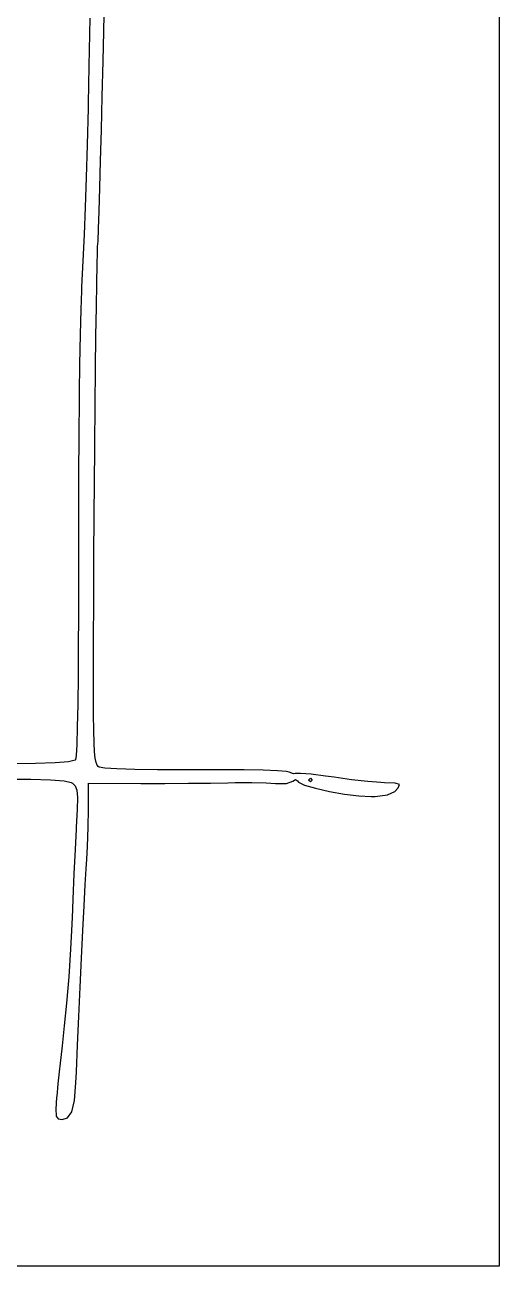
# Model space of a CAD drawing. Extents: x 10 to 96, y -67.8 to -17.5.
# Drawn here: x 62.44 to 70.03, y -62.53 to -42.67 of the extents above; entities that cross this region are included whole.
import ezdxf

# ---------------------------------------------------------------- set-up
doc = ezdxf.new("R2010")
doc.units = 0
doc.layers.add('BLACK', color=7, linetype='CONTINUOUS')

msp = doc.modelspace()

# ---------------------------------------------------------------- linework, layer by layer
at = {"layer": 'BLACK', "linetype": 'CONTINUOUS'}
for p, q in [((70.03418, -40), (70.03418, -54.824165)), ((63.706997, -42.780488), (63.720449, -42.222006)), ((63.48648, -42.567779), (63.470438, -43.3342)), ((63.696042, -43.255658), (63.706997, -42.780488)), ((63.682871, -43.820565), (63.696042, -43.255658)), ((63.470438, -43.3342), (63.456804, -43.929833)), ((63.669609, -44.355233), (63.682871, -43.820565)), ((63.455099, -44.004327), (63.439992, -44.593522)), ((63.456804, -43.929833), (63.455099, -44.004327)), ((63.656625, -44.847046), (63.669609, -44.355233)), ((63.439992, -44.593522), (63.424646, -45.11715)), ((63.644288, -45.283388), (63.656625, -44.847046)), ((63.424646, -45.11715), (63.40859, -45.590576)), ((63.632968, -45.65164), (63.644288, -45.283388)), ((63.40859, -45.590576), (63.391354, -46.029164)), ((63.623034, -45.939189), (63.632968, -45.65164)), ((63.391354, -46.029164), (63.372464, -46.448277)), ((63.614856, -46.133416), (63.623034, -45.939189)), ((63.604755, -46.310354), (63.609301, -46.218013)), ((63.609301, -46.218013), (63.614856, -46.133416)), ((63.372464, -46.448277), (63.351452, -46.863279)), ((63.599642, -46.509887), (63.604755, -46.310354)), ((63.594089, -46.806486), (63.599642, -46.509887)), ((63.588224, -47.190024), (63.594089, -46.806486)), ((63.348362, -46.926192), (63.337518, -47.227727)), ((63.351452, -46.863279), (63.348362, -46.926192)), ((63.337518, -47.227727), (63.327696, -47.626302)), ((63.582175, -47.650376), (63.588224, -47.190024)), ((63.327696, -47.626302), (63.319085, -48.105961)), ((63.576071, -48.177414), (63.582175, -47.650376)), ((63.319085, -48.105961), (63.313148, -48.554443)), ((63.570039, -48.761012), (63.576071, -48.177414)), ((63.313148, -48.554443), (63.311873, -48.65075)), ((63.311873, -48.65075), (63.306248, -49.244714)), ((63.564207, -49.391044), (63.570039, -48.761012)), ((63.306248, -49.244714), (63.302398, -49.871897)), ((63.558704, -50.057383), (63.564207, -49.391044)), ((63.302398, -49.871897), (63.301329, -50.23682)), ((63.555723, -50.45518), (63.558704, -50.057383)), ((63.301329, -50.23682), (63.300511, -50.516345)), ((63.300511, -50.516345), (63.300776, -51.162101)), ((63.550162, -51.241436), (63.555723, -50.45518)), ((63.300776, -51.162101), (63.301064, -51.31721)), ((63.301064, -51.31721), (63.301082, -51.859264)), ((63.545758, -51.918641), (63.550162, -51.241436)), ((63.301038, -51.981408), (63.3004, -52.178897)), ((63.301086, -51.966405), (63.301038, -51.981408)), ((63.301082, -51.859264), (63.301086, -51.966405)), ((63.542665, -52.495058), (63.545758, -51.918641)), ((63.3004, -52.178897), (63.299175, -52.558436)), ((63.299175, -52.558436), (63.295455, -53.084711)), ((63.541041, -52.978954), (63.542665, -52.495058)), ((63.541041, -53.378592), (63.541041, -52.978954)), ((63.295455, -53.084711), (63.290048, -53.536635)), ((63.542824, -53.702238), (63.541041, -53.378592)), ((63.290048, -53.536635), (63.283079, -53.905617)), ((63.546544, -53.958157), (63.542824, -53.702238)), ((63.283079, -53.905617), (63.274668, -54.183062)), ((63.552358, -54.154613), (63.546544, -53.958157)), ((63.274668, -54.183062), (63.264941, -54.360377)), ((63.560423, -54.299872), (63.552358, -54.154613)), ((63.264941, -54.360377), (63.254019, -54.42897)), ((63.570896, -54.402198), (63.560423, -54.299872)), ((62.615673, -54.488169), (62.211127, -54.494601)), ((62.92854, -54.475887), (62.615673, -54.488169)), ((63.141705, -54.457773), (62.92854, -54.475887)), ((63.247146, -54.433847), (63.141705, -54.457773)), ((63.254019, -54.42897), (63.247146, -54.433847)), ((63.583932, -54.469856), (63.570896, -54.402198)), ((63.599688, -54.511112), (63.583932, -54.469856)), ((63.618321, -54.53423), (63.599688, -54.511112)), ((63.633125, -54.544027), (63.618321, -54.53423)), ((63.724098, -54.560901), (63.633125, -54.544027)), ((63.918761, -54.574234), (63.724098, -54.560901)), ((64.203528, -54.583646), (63.918761, -54.574234)), ((64.564811, -54.588753), (64.203528, -54.583646)), ((64.989021, -54.589175), (64.564811, -54.588753)), ((65.190551, -54.587792), (64.989021, -54.589175)), ((65.591227, -54.586062), (65.190551, -54.587792)), ((65.951955, -54.588178), (65.591227, -54.586062)), ((66.256501, -54.593745), (65.951955, -54.588178)), ((62.135807, -54.736349), (62.537813, -54.73672)), ((62.537813, -54.73672), (62.853109, -54.745929)), ((62.853109, -54.745929), (63.071568, -54.7635)), ((63.071568, -54.7635), (63.183067, -54.788958)), ((63.183067, -54.788958), (63.208361, -54.803534)), ((66.488633, -54.602369), (66.256501, -54.593745)), ((66.632119, -54.613655), (66.488633, -54.602369)), ((66.629694, -54.805255), (66.734349, -54.770425)), ((66.671942, -54.623845), (66.632119, -54.613655)), ((66.745247, -54.653594), (66.671942, -54.623845)), ((66.734349, -54.770425), (66.774788, -54.744648)), ((66.769791, -54.64803), (66.745247, -54.653594)), ((66.85405, -54.645598), (66.769791, -54.64803)), ((66.774788, -54.744648), (66.807853, -54.766217)), ((66.807853, -54.766217), (66.820613, -54.784803)), ((66.820613, -54.784803), (66.919973, -54.831015)), ((67.02488, -54.659717), (66.85405, -54.645598)), ((66.983834, -54.753117), (67.013164, -54.723787)), ((67.013164, -54.782448), (66.983834, -54.753117)), ((67.013164, -54.723787), (67.042495, -54.753117)), ((67.042495, -54.753117), (67.013164, -54.782448)), ((67.253137, -54.687587), (67.02488, -54.659717)), ((67.394458, -54.708046), (67.253137, -54.687587)), ((67.670536, -54.746283), (67.394458, -54.708046)), ((67.933285, -54.775915), (67.670536, -54.746283)), ((68.140456, -54.792422), (67.933285, -54.775915)), ((63.208361, -54.803534), (63.251129, -54.843714)), ((63.251129, -54.843714), (63.275669, -54.911874)), ((63.275669, -54.911874), (63.284539, -55.030281)), ((63.463173, -55.218209), (63.464204, -54.803394)), ((63.464204, -54.803394), (64.300116, -54.804927)), ((64.300116, -54.804927), (64.316603, -54.804955)), ((64.316603, -54.804955), (64.682403, -54.804522)), ((64.682403, -54.804522), (65.063187, -54.802392)), ((65.063187, -54.802392), (65.414854, -54.798899)), ((65.414854, -54.798899), (65.693303, -54.794377)), ((65.693303, -54.794377), (65.810397, -54.79244)), ((65.810397, -54.79244), (66.076779, -54.792147)), ((66.076779, -54.792147), (66.305078, -54.79717)), ((66.305078, -54.79717), (66.455711, -54.806861)), ((66.455711, -54.806861), (66.472737, -54.808666)), ((66.472737, -54.808666), (66.629694, -54.805255)), ((66.919973, -54.831015), (67.094588, -54.882153)), ((67.094588, -54.882153), (67.316523, -54.932272)), ((67.316523, -54.932272), (67.557846, -54.975431)), ((67.557846, -54.975431), (67.790623, -55.005684)), ((68.0519, -55.015579), (68.248574, -54.988373)), ((68.20104, -54.794355), (68.140456, -54.792422)), ((68.370885, -54.800296), (68.20104, -54.794355)), ((68.248574, -54.988373), (68.366546, -54.933289)), ((68.366546, -54.933289), (68.417749, -54.878288)), ((68.438227, -54.824165), (68.370885, -54.800296)), ((68.417749, -54.878288), (68.438227, -54.824165)), ((70.03418, -54.824165), (70.03418, -61.557736)), ((63.284539, -55.030281), (63.280295, -55.221202)), ((67.790623, -55.005684), (67.98692, -55.01709)), ((67.98692, -55.01709), (68.0519, -55.015579)), ((63.280295, -55.221202), (63.265494, -55.506904)), ((63.458084, -55.504593), (63.463173, -55.218209)), ((63.2638, -55.537208), (63.24709, -55.860838)), ((63.265494, -55.506904), (63.2638, -55.537208)), ((63.446003, -55.813888), (63.458084, -55.504593)), ((63.24709, -55.860838), (63.228837, -56.250199)), ((63.434006, -56.014318), (63.446003, -55.813888)), ((63.410064, -56.426402), (63.424138, -56.171025)), ((63.424138, -56.171025), (63.434006, -56.014318)), ((63.228837, -56.250199), (63.211138, -56.658981)), ((63.392676, -56.761908), (63.410064, -56.426402)), ((63.211138, -56.658981), (63.199241, -56.96085)), ((63.372869, -57.159003), (63.392676, -56.761908)), ((63.199241, -56.96085), (63.196087, -57.040877)), ((63.195494, -57.056708), (63.175694, -57.456765)), ((63.196087, -57.040877), (63.195494, -57.056708)), ((63.351536, -57.599146), (63.372869, -57.159003)), ((63.175694, -57.456765), (63.146515, -57.896002)), ((63.329571, -58.063798), (63.351536, -57.599146)), ((63.146515, -57.896002), (63.111792, -58.322258)), ((63.307867, -58.534417), (63.329571, -58.063798)), ((63.111792, -58.322258), (63.075358, -58.683371)), ((63.287317, -58.992463), (63.307867, -58.534417)), ((63.075358, -58.683371), (63.039199, -59.001692)), ((63.039199, -59.001692), (63.003651, -59.325473)), ((63.268816, -59.419397), (63.287317, -58.992463)), ((63.003651, -59.325473), (62.999201, -59.367612)), ((62.999201, -59.367612), (62.973775, -59.608376)), ((63.261555, -59.592609), (63.268816, -59.419397)), ((62.973775, -59.608376), (62.953649, -59.812586)), ((63.239276, -59.876336), (63.261555, -59.592609)), ((62.952565, -59.824506), (62.93806, -60.01959)), ((62.953649, -59.812586), (62.952565, -59.824506)), ((63.196803, -60.058632), (63.239276, -59.876336)), ((62.93806, -60.01959), (62.943328, -60.117092)), ((62.943328, -60.117092), (62.94381, -60.126003)), ((62.94381, -60.126003), (62.976195, -60.170345)), ((63.12852, -60.15448), (63.196803, -60.058632)), ((62.976195, -60.170345), (63.041596, -60.179214)), ((63.041596, -60.179214), (63.12852, -60.15448)), ((70.03418, -61.557736), (70.03418, -62.525635)), ((70.03418, -62.525635), (40, -62.525635))]:
    msp.add_line(p, q, dxfattribs=at)

doc.saveas('drawing.dxf')
